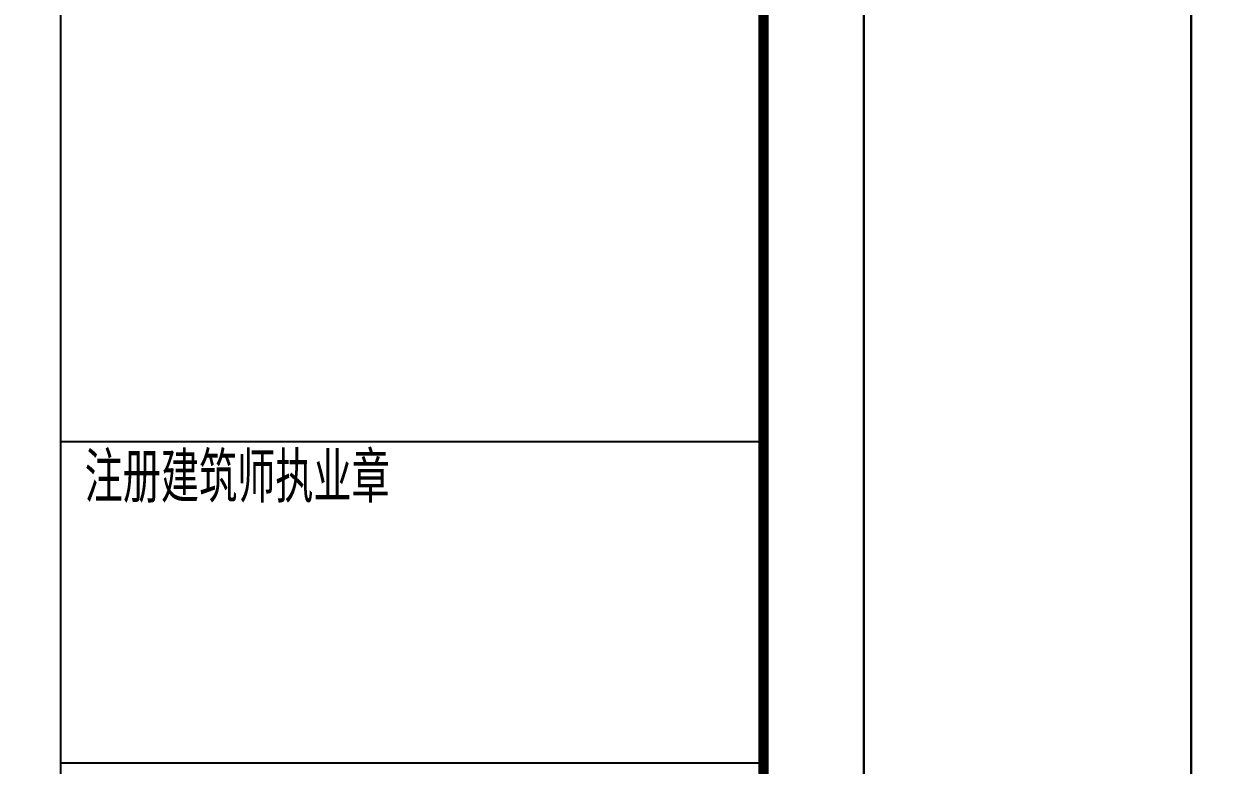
# Model space of a CAD drawing. Extents: x 580289 to 1106878, y -144605 to 78052.
# Drawn here: x 1011149 to 1023094, y -19076 to -11696 of the extents above; entities that cross this region are included whole.
import ezdxf
from ezdxf.enums import TextEntityAlignment as Align

# ---------------------------------------------------------------- set-up
doc = ezdxf.new("R2010")
doc.units = 0
doc.header["$LTSCALE"] = 100
doc.layers.add('T图框', color=7, linetype='CONTINUOUS')
doc.layers.add('图框', color=254, linetype='CONTINUOUS')
doc.styles.add('HZTXT2', font='tssdeng.shx', dxfattribs={"width": 0.7, "bigfont": 'tssdchn.shx'})

# ---------------------------------------------------------------- blocks, each defined once
blk = doc.blocks.new('A$C72C84CBD')
at = {"layer": '图框', "color": 0}
for p, q in [((76100, 1000), (76100, 58400)), ((76100, 47932), (83100, 47932)), ((76100, 44732), (83100, 44732))]:
    blk.add_line(p, q, dxfattribs=at)
for points in [[(0, 0), (0, 59400), (84100, 59400), (84100, 0)], [(0, 0), (84100, 0), (84100, 59400), (0, 59400)]]:
    blk.add_lwpolyline(points, close=True, dxfattribs=at)
at = {"layer": '图框', "color": 0, "const_width": 100}
blk.add_lwpolyline([(2500, 1000), (83100, 1000), (83100, 58400), (2500, 58400)], close=True, dxfattribs=at)
at = {"layer": '图框', "color": 0, "style": 'HZTXT2', "width": 0.8}
blk.add_text('注册建筑师执业章', height=500, dxfattribs=at).set_placement((77857, 47602), align=Align.MIDDLE)
blk = doc.blocks.new('图框')
at = {"layer": 'T图框', "color": 4}
blk.add_blockref('A$C72C84CBD', (602717, 102744), dxfattribs=at)

msp = doc.modelspace()

# ---------------------------------------------------------------- block references
at = {"layer": 'T图框'}
for p in [(420061.1, -166394.5), (332699.5, -166530.6)]:
    msp.add_blockref('图框', p, dxfattribs=at)

doc.saveas('drawing.dxf')
